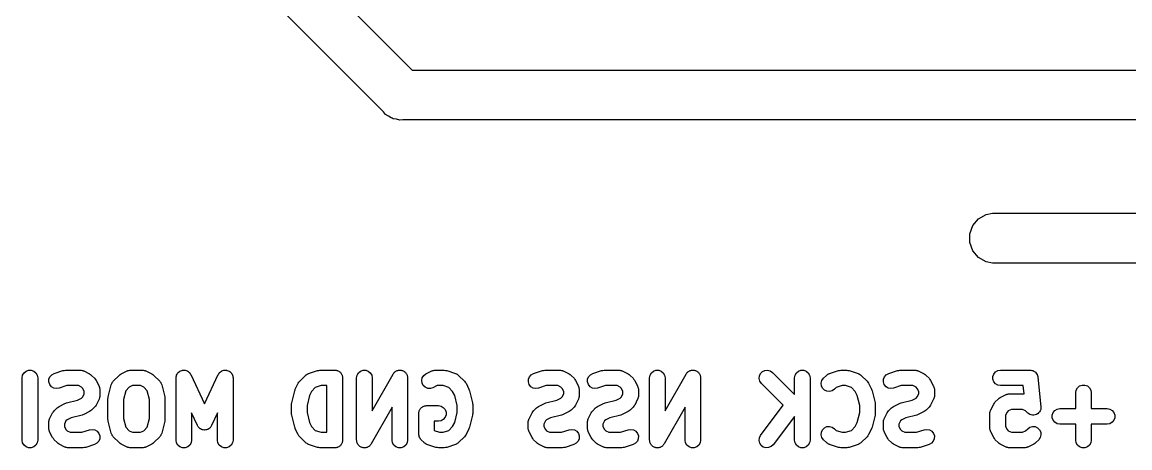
# Model space of a CAD drawing. Extents: x 112 to 225, y -124 to -58.
# Drawn here: x 134.46 to 152.29, y -123.77 to -116.92 of the extents above; entities that cross this region are included whole.
import ezdxf

# ---------------------------------------------------------------- set-up
doc = ezdxf.new("R2010")
doc.units = 0
doc.header["$MEASUREMENT"] = 0
doc.layers.add('BLACK', color=7, linetype='CONTINUOUS')

msp = doc.modelspace()

# ---------------------------------------------------------------- linework, layer by layer
at = {"layer": 'BLACK', "linetype": 'CONTINUOUS'}
for p, q in [((137.306, -114.26), (140.74, -117.694)), ((140.279, -118.365), (136.636, -114.721)), ((140.74, -117.694), (162.918, -117.694)), ((140.313, -118.405), (140.279, -118.365)), ((140.359, -118.432), (140.313, -118.405)), ((140.402, -118.462), (140.359, -118.432)), ((140.42, -118.467), (140.402, -118.462)), ((140.435, -118.476), (140.42, -118.467)), ((140.487, -118.485), (140.435, -118.476)), ((140.539, -118.499), (140.487, -118.485)), ((140.591, -118.494), (140.539, -118.499)), ((163.067, -118.494), (140.591, -118.494)), ((149.762, -120.193), (149.853, -120.085)), ((149.853, -120.085), (149.975, -120.014)), ((149.975, -120.014), (150.079, -119.996)), ((150.079, -119.996), (163.156, -119.996)), ((149.714, -120.325), (149.762, -120.193)), ((149.714, -120.467), (149.714, -120.325)), ((149.762, -120.599), (149.714, -120.467)), ((149.853, -120.707), (149.762, -120.599)), ((149.975, -120.778), (149.853, -120.707)), ((150.079, -120.796), (149.975, -120.778)), ((163.305, -120.796), (150.079, -120.796)), ((134.464, -122.642), (134.472, -122.6)), ((134.472, -122.6), (134.494, -122.562)), ((134.494, -122.562), (134.527, -122.534)), ((134.527, -122.534), (134.568, -122.519)), ((134.568, -122.519), (134.611, -122.519)), ((134.611, -122.519), (134.652, -122.534)), ((134.652, -122.534), (134.685, -122.562)), ((134.685, -122.562), (134.707, -122.6)), ((134.707, -122.6), (134.714, -122.642)), ((134.895, -122.665), (134.911, -122.625)), ((134.911, -122.625), (134.94, -122.592)), ((134.94, -122.592), (134.978, -122.571)), ((134.978, -122.571), (135.121, -122.524)), ((135.121, -122.524), (135.141, -122.521)), ((135.141, -122.521), (135.161, -122.517)), ((135.161, -122.517), (135.399, -122.517)), ((135.399, -122.517), (135.406, -122.519)), ((135.406, -122.519), (135.413, -122.518)), ((135.413, -122.518), (135.427, -122.522)), ((135.427, -122.522), (135.442, -122.525)), ((135.442, -122.525), (135.448, -122.529)), ((135.448, -122.529), (135.455, -122.531)), ((135.455, -122.531), (135.55, -122.578)), ((135.55, -122.578), (135.566, -122.59)), ((135.566, -122.59), (135.582, -122.602)), ((135.582, -122.602), (135.63, -122.649)), ((135.93, -122.697), (136.025, -122.602)), ((136.025, -122.602), (136.041, -122.59)), ((136.041, -122.59), (136.057, -122.578)), ((136.057, -122.578), (136.152, -122.531)), ((136.152, -122.531), (136.159, -122.529)), ((136.159, -122.529), (136.166, -122.525)), ((136.166, -122.525), (136.18, -122.522)), ((136.18, -122.522), (136.194, -122.518)), ((136.194, -122.518), (136.201, -122.519)), ((136.201, -122.519), (136.208, -122.517)), ((136.208, -122.517), (136.399, -122.517)), ((136.399, -122.517), (136.406, -122.519)), ((136.406, -122.519), (136.413, -122.518)), ((136.413, -122.518), (136.427, -122.522)), ((136.427, -122.522), (136.442, -122.525)), ((136.442, -122.525), (136.448, -122.529)), ((136.448, -122.529), (136.455, -122.531)), ((136.455, -122.531), (136.55, -122.578)), ((136.55, -122.578), (136.566, -122.59)), ((136.566, -122.59), (136.582, -122.602)), ((136.582, -122.602), (136.678, -122.697)), ((136.943, -122.626), (136.945, -122.61)), ((136.945, -122.61), (136.947, -122.605)), ((136.947, -122.605), (136.948, -122.6)), ((136.948, -122.6), (136.956, -122.585)), ((136.956, -122.585), (136.963, -122.571)), ((136.963, -122.571), (136.967, -122.567)), ((136.967, -122.567), (136.97, -122.562)), ((136.97, -122.562), (136.982, -122.552)), ((136.982, -122.552), (136.994, -122.54)), ((136.994, -122.54), (136.999, -122.538)), ((136.999, -122.538), (137.003, -122.534)), ((137.003, -122.534), (137.018, -122.529)), ((137.018, -122.529), (137.033, -122.522)), ((137.033, -122.522), (137.039, -122.521)), ((137.039, -122.521), (137.044, -122.519)), ((137.044, -122.519), (137.06, -122.519)), ((137.06, -122.519), (137.076, -122.518)), ((137.076, -122.518), (137.082, -122.519)), ((137.082, -122.519), (137.087, -122.519)), ((137.087, -122.519), (137.103, -122.525)), ((137.103, -122.525), (137.118, -122.529)), ((137.118, -122.529), (137.123, -122.532)), ((137.123, -122.532), (137.128, -122.534)), ((137.128, -122.534), (137.141, -122.545)), ((137.141, -122.545), (137.154, -122.554)), ((137.154, -122.554), (137.157, -122.558)), ((137.157, -122.558), (137.161, -122.562)), ((137.161, -122.562), (137.169, -122.576)), ((137.169, -122.576), (137.179, -122.59)), ((137.179, -122.59), (137.399, -123.061)), ((137.399, -123.061), (137.619, -122.59)), ((137.619, -122.59), (137.628, -122.576)), ((137.628, -122.576), (137.636, -122.562)), ((137.636, -122.562), (137.641, -122.558)), ((137.641, -122.558), (137.644, -122.554)), ((137.644, -122.554), (137.657, -122.545)), ((137.657, -122.545), (137.67, -122.534)), ((137.67, -122.534), (137.675, -122.532)), ((137.675, -122.532), (137.679, -122.529)), ((137.679, -122.529), (137.695, -122.525)), ((137.695, -122.525), (137.71, -122.519)), ((137.71, -122.519), (137.716, -122.519)), ((137.716, -122.519), (137.721, -122.518)), ((137.721, -122.518), (137.738, -122.519)), ((137.738, -122.519), (137.754, -122.519)), ((137.754, -122.519), (137.759, -122.521)), ((137.759, -122.521), (137.765, -122.522)), ((137.765, -122.522), (137.779, -122.529)), ((137.779, -122.529), (137.795, -122.534)), ((137.795, -122.534), (137.799, -122.538)), ((137.799, -122.538), (137.804, -122.54)), ((137.804, -122.54), (137.815, -122.552)), ((137.815, -122.552), (137.828, -122.562)), ((137.828, -122.562), (137.831, -122.567)), ((137.831, -122.567), (137.835, -122.571)), ((137.835, -122.571), (137.841, -122.585)), ((137.841, -122.585), (137.85, -122.6)), ((137.85, -122.6), (137.851, -122.605)), ((137.851, -122.605), (137.853, -122.61)), ((137.853, -122.61), (137.854, -122.626)), ((138.93, -122.697), (139.025, -122.602)), ((139.025, -122.602), (139.031, -122.597)), ((139.031, -122.597), (139.035, -122.592)), ((139.035, -122.592), (139.048, -122.585)), ((139.048, -122.585), (139.06, -122.577)), ((139.06, -122.577), (139.067, -122.575)), ((139.067, -122.575), (139.074, -122.571)), ((139.074, -122.571), (139.216, -122.524)), ((139.216, -122.524), (139.236, -122.521)), ((139.236, -122.521), (139.256, -122.517)), ((139.256, -122.517), (139.494, -122.517)), ((139.494, -122.517), (139.505, -122.519)), ((139.505, -122.519), (139.516, -122.519)), ((139.516, -122.519), (139.526, -122.523)), ((139.526, -122.523), (139.537, -122.525)), ((139.537, -122.525), (139.546, -122.53)), ((139.546, -122.53), (139.557, -122.534)), ((139.557, -122.534), (139.565, -122.541)), ((139.565, -122.541), (139.574, -122.547)), ((139.574, -122.547), (139.581, -122.555)), ((139.581, -122.555), (139.59, -122.562)), ((139.59, -122.562), (139.595, -122.572)), ((139.595, -122.572), (139.602, -122.58)), ((139.602, -122.58), (139.606, -122.59)), ((139.606, -122.59), (139.612, -122.6)), ((139.612, -122.6), (139.613, -122.61)), ((139.613, -122.61), (139.617, -122.621)), ((139.617, -122.621), (139.617, -122.632)), ((139.845, -122.642), (139.853, -122.6)), ((139.853, -122.6), (139.875, -122.562)), ((139.875, -122.562), (139.908, -122.534)), ((139.908, -122.534), (139.949, -122.519)), ((139.949, -122.519), (139.992, -122.519)), ((139.992, -122.519), (140.033, -122.534)), ((140.033, -122.534), (140.066, -122.562)), ((140.066, -122.562), (140.088, -122.6)), ((140.088, -122.6), (140.095, -122.642)), ((140.095, -123.172), (140.433, -122.58)), ((140.433, -122.58), (140.44, -122.572)), ((140.44, -122.572), (140.446, -122.562)), ((140.446, -122.562), (140.454, -122.555)), ((140.454, -122.555), (140.461, -122.547)), ((140.461, -122.547), (140.471, -122.541)), ((140.471, -122.541), (140.479, -122.534)), ((140.479, -122.534), (140.489, -122.53)), ((140.489, -122.53), (140.498, -122.525)), ((140.498, -122.525), (140.509, -122.523)), ((140.509, -122.523), (140.52, -122.519)), ((140.52, -122.519), (140.531, -122.519)), ((140.531, -122.519), (140.541, -122.517)), ((140.541, -122.517), (140.552, -122.519)), ((140.552, -122.519), (140.563, -122.519)), ((140.563, -122.519), (140.573, -122.523)), ((140.573, -122.523), (140.584, -122.525)), ((140.584, -122.525), (140.594, -122.53)), ((140.594, -122.53), (140.604, -122.534)), ((140.604, -122.534), (140.612, -122.541)), ((140.612, -122.541), (140.622, -122.546)), ((140.622, -122.546), (140.629, -122.555)), ((140.629, -122.555), (140.637, -122.562)), ((140.637, -122.562), (140.643, -122.571)), ((140.643, -122.571), (140.65, -122.579)), ((140.65, -122.579), (140.654, -122.59)), ((140.654, -122.59), (140.659, -122.6)), ((140.659, -122.6), (140.661, -122.61)), ((140.661, -122.61), (140.665, -122.62)), ((140.665, -122.62), (140.665, -122.631)), ((140.903, -122.64), (140.927, -122.604)), ((140.927, -122.604), (140.962, -122.578)), ((140.962, -122.578), (141.057, -122.531)), ((141.057, -122.531), (141.064, -122.529)), ((141.064, -122.529), (141.07, -122.525)), ((141.07, -122.525), (141.085, -122.522)), ((141.085, -122.522), (141.099, -122.518)), ((141.099, -122.518), (141.106, -122.519)), ((141.106, -122.519), (141.113, -122.517)), ((141.113, -122.517), (141.256, -122.517)), ((141.256, -122.517), (141.276, -122.521)), ((141.276, -122.521), (141.296, -122.524)), ((141.296, -122.524), (141.438, -122.571)), ((141.438, -122.571), (141.445, -122.575)), ((141.445, -122.575), (141.452, -122.577)), ((141.452, -122.577), (141.464, -122.585)), ((141.464, -122.585), (141.477, -122.592)), ((141.477, -122.592), (141.481, -122.597)), ((141.481, -122.597), (141.487, -122.602)), ((141.487, -122.602), (141.582, -122.697)), ((142.61, -122.665), (142.626, -122.625)), ((142.626, -122.625), (142.654, -122.592)), ((142.654, -122.592), (142.693, -122.571)), ((142.693, -122.571), (142.836, -122.524)), ((142.836, -122.524), (142.855, -122.521)), ((142.855, -122.521), (142.875, -122.517)), ((142.875, -122.517), (143.113, -122.517)), ((143.113, -122.517), (143.12, -122.519)), ((143.12, -122.519), (143.127, -122.518)), ((143.127, -122.518), (143.141, -122.522)), ((143.141, -122.522), (143.156, -122.525)), ((143.156, -122.525), (143.162, -122.529)), ((143.162, -122.529), (143.169, -122.531)), ((143.169, -122.531), (143.264, -122.578)), ((143.264, -122.578), (143.28, -122.59)), ((143.28, -122.59), (143.297, -122.602)), ((143.297, -122.602), (143.344, -122.649)), ((143.562, -122.665), (143.578, -122.625)), ((143.578, -122.625), (143.607, -122.592)), ((143.607, -122.592), (143.645, -122.571)), ((143.645, -122.571), (143.788, -122.524)), ((143.788, -122.524), (143.808, -122.521)), ((143.808, -122.521), (143.827, -122.517)), ((143.827, -122.517), (144.066, -122.517)), ((144.066, -122.517), (144.073, -122.519)), ((144.073, -122.519), (144.08, -122.518)), ((144.08, -122.518), (144.094, -122.522)), ((144.094, -122.522), (144.108, -122.525)), ((144.108, -122.525), (144.115, -122.529)), ((144.115, -122.529), (144.121, -122.531)), ((144.121, -122.531), (144.217, -122.578)), ((144.217, -122.578), (144.233, -122.59)), ((144.233, -122.59), (144.249, -122.602)), ((144.249, -122.602), (144.297, -122.649)), ((144.56, -122.642), (144.567, -122.6)), ((144.567, -122.6), (144.589, -122.562)), ((144.589, -122.562), (144.622, -122.534)), ((144.622, -122.534), (144.663, -122.519)), ((144.663, -122.519), (144.706, -122.519)), ((144.706, -122.519), (144.747, -122.534)), ((144.747, -122.534), (144.78, -122.562)), ((144.78, -122.562), (144.802, -122.6)), ((144.802, -122.6), (144.81, -122.642)), ((144.81, -123.172), (145.147, -122.58)), ((145.147, -122.58), (145.155, -122.572)), ((145.155, -122.572), (145.16, -122.562)), ((145.16, -122.562), (145.168, -122.555)), ((145.168, -122.555), (145.175, -122.547)), ((145.175, -122.547), (145.185, -122.541)), ((145.185, -122.541), (145.194, -122.534)), ((145.194, -122.534), (145.204, -122.53)), ((145.204, -122.53), (145.213, -122.525)), ((145.213, -122.525), (145.224, -122.523)), ((145.224, -122.523), (145.234, -122.519)), ((145.234, -122.519), (145.245, -122.519)), ((145.245, -122.519), (145.255, -122.517)), ((145.255, -122.517), (145.266, -122.519)), ((145.266, -122.519), (145.278, -122.519)), ((145.278, -122.519), (145.288, -122.523)), ((145.288, -122.523), (145.298, -122.525)), ((145.298, -122.525), (145.308, -122.53)), ((145.308, -122.53), (145.319, -122.534)), ((145.319, -122.534), (145.327, -122.541)), ((145.327, -122.541), (145.336, -122.546)), ((145.336, -122.546), (145.343, -122.555)), ((145.343, -122.555), (145.352, -122.562)), ((145.352, -122.562), (145.357, -122.571)), ((145.357, -122.571), (145.364, -122.579)), ((145.364, -122.579), (145.368, -122.59)), ((145.368, -122.59), (145.373, -122.6)), ((145.373, -122.6), (145.375, -122.61)), ((145.375, -122.61), (145.379, -122.62)), ((145.379, -122.62), (145.379, -122.631)), ((146.322, -122.653), (146.326, -122.61)), ((146.326, -122.61), (146.344, -122.571)), ((146.344, -122.571), (146.375, -122.54)), ((146.375, -122.54), (146.414, -122.522)), ((146.414, -122.522), (146.457, -122.518)), ((146.457, -122.518), (146.499, -122.529)), ((146.499, -122.529), (146.535, -122.554)), ((146.535, -122.554), (146.893, -122.912)), ((146.893, -122.642), (146.9, -122.6)), ((146.9, -122.6), (146.922, -122.562)), ((146.922, -122.562), (146.955, -122.534)), ((146.955, -122.534), (146.996, -122.519)), ((146.996, -122.519), (147.04, -122.519)), ((147.04, -122.519), (147.08, -122.534)), ((147.08, -122.534), (147.114, -122.562)), ((147.114, -122.562), (147.135, -122.6)), ((147.135, -122.6), (147.143, -122.642)), ((147.358, -122.649), (147.406, -122.602)), ((147.406, -122.602), (147.412, -122.597)), ((147.412, -122.597), (147.416, -122.592)), ((147.416, -122.592), (147.429, -122.585)), ((147.429, -122.585), (147.441, -122.577)), ((147.441, -122.577), (147.448, -122.575)), ((147.448, -122.575), (147.455, -122.571)), ((147.455, -122.571), (147.597, -122.524)), ((147.597, -122.524), (147.617, -122.521)), ((147.617, -122.521), (147.637, -122.517)), ((147.637, -122.517), (147.732, -122.517)), ((147.732, -122.517), (147.752, -122.521)), ((147.752, -122.521), (147.772, -122.524)), ((147.772, -122.524), (147.915, -122.571)), ((147.915, -122.571), (147.921, -122.575)), ((147.921, -122.575), (147.928, -122.577)), ((147.928, -122.577), (147.94, -122.585)), ((147.94, -122.585), (147.953, -122.592)), ((147.953, -122.592), (147.958, -122.597)), ((147.958, -122.597), (147.963, -122.602)), ((147.963, -122.602), (148.059, -122.697)), ((148.324, -122.665), (148.34, -122.625)), ((148.34, -122.625), (148.369, -122.592)), ((148.369, -122.592), (148.407, -122.571)), ((148.407, -122.571), (148.55, -122.524)), ((148.55, -122.524), (148.57, -122.521)), ((148.57, -122.521), (148.589, -122.517)), ((148.589, -122.517), (148.827, -122.517)), ((148.827, -122.517), (148.835, -122.519)), ((148.835, -122.519), (148.842, -122.518)), ((148.842, -122.518), (148.856, -122.522)), ((148.856, -122.522), (148.87, -122.525)), ((148.87, -122.525), (148.876, -122.529)), ((148.876, -122.529), (148.883, -122.531)), ((148.883, -122.531), (148.979, -122.578)), ((148.979, -122.578), (148.995, -122.59)), ((148.995, -122.59), (149.011, -122.602)), ((149.011, -122.602), (149.059, -122.649)), ((150.085, -122.621), (150.1, -122.58)), ((150.085, -122.664), (150.085, -122.621)), ((150.1, -122.58), (150.128, -122.547)), ((150.128, -122.547), (150.166, -122.525)), ((150.166, -122.525), (150.208, -122.517)), ((150.208, -122.517), (150.685, -122.517)), ((150.685, -122.517), (150.689, -122.518)), ((150.689, -122.518), (150.694, -122.518)), ((150.694, -122.518), (150.71, -122.522)), ((150.71, -122.522), (150.727, -122.525)), ((150.727, -122.525), (150.731, -122.527)), ((150.731, -122.527), (150.736, -122.528)), ((150.736, -122.528), (150.75, -122.538)), ((150.75, -122.538), (150.765, -122.547)), ((150.765, -122.547), (150.768, -122.55)), ((150.768, -122.55), (150.772, -122.553)), ((150.772, -122.553), (150.782, -122.567)), ((150.782, -122.567), (150.793, -122.58)), ((150.793, -122.58), (150.794, -122.584)), ((150.794, -122.584), (150.797, -122.588)), ((150.797, -122.588), (150.802, -122.605)), ((150.802, -122.605), (150.808, -122.621)), ((150.808, -122.621), (150.808, -122.625)), ((150.808, -122.625), (150.809, -122.63)), ((134.464, -123.642), (134.464, -122.642)), ((134.714, -122.642), (134.714, -123.642)), ((134.894, -122.708), (134.895, -122.665)), ((134.908, -122.75), (134.894, -122.708)), ((134.935, -122.784), (134.908, -122.75)), ((134.972, -122.806), (134.935, -122.784)), ((135.181, -122.767), (135.057, -122.809)), ((135.369, -122.767), (135.181, -122.767)), ((135.42, -122.793), (135.369, -122.767)), ((135.439, -122.812), (135.42, -122.793)), ((135.63, -122.649), (135.642, -122.666)), ((135.642, -122.666), (135.654, -122.682)), ((135.654, -122.682), (135.701, -122.777)), ((135.701, -122.777), (135.703, -122.784)), ((135.703, -122.784), (135.707, -122.79)), ((135.707, -122.79), (135.709, -122.805)), ((135.849, -122.945), (135.897, -122.755)), ((135.897, -122.755), (135.902, -122.744)), ((135.902, -122.744), (135.905, -122.732)), ((135.905, -122.732), (135.91, -122.724)), ((135.91, -122.724), (135.914, -122.715)), ((135.914, -122.715), (135.923, -122.707)), ((135.923, -122.707), (135.93, -122.697)), ((136.187, -122.793), (136.131, -122.849)), ((136.238, -122.767), (136.187, -122.793)), ((136.369, -122.767), (136.238, -122.767)), ((136.42, -122.793), (136.369, -122.767)), ((136.476, -122.849), (136.42, -122.793)), ((136.678, -122.697), (136.685, -122.707)), ((136.685, -122.707), (136.693, -122.715)), ((136.693, -122.715), (136.697, -122.724)), ((136.697, -122.724), (136.703, -122.732)), ((136.703, -122.732), (136.706, -122.744)), ((136.706, -122.744), (136.711, -122.755)), ((136.711, -122.755), (136.758, -122.945)), ((136.941, -122.642), (136.943, -122.626)), ((136.941, -123.642), (136.941, -122.642)), ((137.854, -122.626), (137.857, -122.642)), ((137.857, -122.642), (137.857, -123.642)), ((138.858, -122.825), (138.906, -122.729)), ((138.906, -122.729), (138.918, -122.713)), ((138.918, -122.713), (138.93, -122.697)), ((139.181, -122.799), (139.121, -122.859)), ((139.276, -122.767), (139.181, -122.799)), ((139.369, -122.767), (139.276, -122.767)), ((139.369, -123.517), (139.369, -122.767)), ((139.617, -122.632), (139.619, -122.642)), ((139.619, -122.642), (139.619, -123.642)), ((139.845, -123.642), (139.845, -122.642)), ((140.095, -122.642), (140.095, -123.172)), ((140.665, -122.631), (140.667, -122.642)), ((140.667, -122.642), (140.667, -123.642)), ((140.893, -122.683), (140.903, -122.64)), ((140.898, -122.726), (140.893, -122.683)), ((140.918, -122.764), (140.898, -122.726)), ((140.949, -122.794), (140.918, -122.764)), ((140.989, -122.812), (140.949, -122.794)), ((141.074, -122.802), (141.032, -122.814)), ((141.143, -122.767), (141.074, -122.802)), ((141.236, -122.767), (141.143, -122.767)), ((141.331, -122.799), (141.236, -122.767)), ((141.391, -122.859), (141.331, -122.799)), ((141.582, -122.697), (141.594, -122.713)), ((141.594, -122.713), (141.606, -122.729)), ((141.606, -122.729), (141.654, -122.825)), ((142.609, -122.708), (142.61, -122.665)), ((142.622, -122.75), (142.609, -122.708)), ((142.649, -122.784), (142.622, -122.75)), ((142.686, -122.806), (142.649, -122.784)), ((142.895, -122.767), (142.772, -122.809)), ((143.084, -122.767), (142.895, -122.767)), ((143.134, -122.793), (143.084, -122.767)), ((143.153, -122.812), (143.134, -122.793)), ((143.344, -122.649), (143.356, -122.666)), ((143.356, -122.666), (143.368, -122.682)), ((143.368, -122.682), (143.415, -122.777)), ((143.415, -122.777), (143.417, -122.784)), ((143.417, -122.784), (143.421, -122.79)), ((143.421, -122.79), (143.424, -122.805)), ((143.561, -122.708), (143.562, -122.665)), ((143.575, -122.75), (143.561, -122.708)), ((143.602, -122.784), (143.575, -122.75)), ((143.639, -122.806), (143.602, -122.784)), ((143.848, -122.767), (143.724, -122.809)), ((144.036, -122.767), (143.848, -122.767)), ((144.087, -122.793), (144.036, -122.767)), ((144.106, -122.812), (144.087, -122.793)), ((144.297, -122.649), (144.308, -122.666)), ((144.308, -122.666), (144.32, -122.682)), ((144.32, -122.682), (144.368, -122.777)), ((144.368, -122.777), (144.37, -122.784)), ((144.37, -122.784), (144.373, -122.79)), ((144.373, -122.79), (144.376, -122.805)), ((144.56, -123.642), (144.56, -122.642)), ((144.81, -122.642), (144.81, -123.172)), ((145.379, -122.631), (145.381, -122.642)), ((145.381, -122.642), (145.381, -123.642)), ((146.333, -122.695), (146.322, -122.653)), ((146.358, -122.731), (146.333, -122.695)), ((146.71, -123.083), (146.358, -122.731)), ((146.893, -122.912), (146.893, -122.642)), ((147.143, -122.642), (147.143, -123.642)), ((147.322, -122.727), (147.333, -122.685)), ((147.326, -122.77), (147.322, -122.727)), ((147.344, -122.809), (147.326, -122.77)), ((147.333, -122.685), (147.358, -122.649)), ((147.562, -122.799), (147.535, -122.826)), ((147.657, -122.767), (147.562, -122.799)), ((147.712, -122.767), (147.657, -122.767)), ((147.808, -122.799), (147.712, -122.767)), ((147.868, -122.859), (147.808, -122.799)), ((148.059, -122.697), (148.07, -122.713)), ((148.07, -122.713), (148.082, -122.729)), ((148.082, -122.729), (148.13, -122.825)), ((148.323, -122.708), (148.324, -122.665)), ((148.337, -122.75), (148.323, -122.708)), ((148.364, -122.784), (148.337, -122.75)), ((148.401, -122.806), (148.364, -122.784)), ((148.61, -122.767), (148.486, -122.809)), ((148.798, -122.767), (148.61, -122.767)), ((148.849, -122.793), (148.798, -122.767)), ((148.868, -122.812), (148.849, -122.793)), ((149.059, -122.649), (149.07, -122.666)), ((149.07, -122.666), (149.082, -122.682)), ((149.082, -122.682), (149.13, -122.777)), ((149.13, -122.777), (149.132, -122.784)), ((149.132, -122.784), (149.135, -122.79)), ((149.135, -122.79), (149.138, -122.805)), ((150.1, -122.705), (150.085, -122.664)), ((150.128, -122.738), (150.1, -122.705)), ((150.166, -122.76), (150.128, -122.738)), ((150.208, -122.767), (150.166, -122.76)), ((150.571, -122.767), (150.208, -122.767)), ((150.585, -122.898), (150.571, -122.767)), ((150.809, -122.63), (150.857, -123.106)), ((151.424, -122.838), (151.446, -122.8)), ((151.446, -122.8), (151.479, -122.772)), ((151.479, -122.772), (151.52, -122.757)), ((151.52, -122.757), (151.563, -122.757)), ((151.563, -122.757), (151.604, -122.772)), ((151.604, -122.772), (151.637, -122.8)), ((151.637, -122.8), (151.659, -122.838)), ((135.014, -122.815), (134.972, -122.806)), ((135.057, -122.809), (135.014, -122.815)), ((135.355, -123.001), (135.42, -122.968)), ((135.42, -122.968), (135.439, -122.949)), ((135.464, -122.862), (135.439, -122.812)), ((135.439, -122.949), (135.464, -122.899)), ((135.464, -122.899), (135.464, -122.862)), ((135.703, -122.977), (135.701, -122.984)), ((135.707, -122.971), (135.703, -122.977)), ((135.709, -122.956), (135.707, -122.971)), ((135.709, -122.805), (135.714, -122.819)), ((135.714, -122.942), (135.709, -122.956)), ((135.714, -122.819), (135.713, -122.826)), ((135.713, -122.826), (135.714, -122.833)), ((135.714, -122.928), (135.713, -122.935)), ((135.713, -122.935), (135.714, -122.942)), ((135.714, -122.833), (135.714, -122.928)), ((135.845, -122.976), (135.848, -122.961)), ((135.845, -123.309), (135.845, -122.976)), ((135.848, -122.961), (135.849, -122.945)), ((136.131, -122.849), (136.095, -122.991)), ((136.512, -122.991), (136.476, -122.849)), ((136.758, -122.945), (136.759, -122.961)), ((136.759, -122.961), (136.762, -122.976)), ((136.762, -122.976), (136.762, -123.309)), ((138.801, -123.041), (138.849, -122.85)), ((138.849, -122.85), (138.855, -122.838)), ((138.855, -122.838), (138.858, -122.825)), ((139.088, -122.924), (139.048, -123.086)), ((139.121, -122.859), (139.088, -122.924)), ((141.032, -122.814), (140.989, -122.812)), ((141.424, -122.924), (141.391, -122.859)), ((141.464, -123.086), (141.424, -122.924)), ((141.654, -122.825), (141.657, -122.838)), ((141.657, -122.838), (141.663, -122.85)), ((141.663, -122.85), (141.711, -123.041)), ((142.729, -122.815), (142.686, -122.806)), ((142.772, -122.809), (142.729, -122.815)), ((143.07, -123.001), (143.134, -122.968)), ((143.134, -122.968), (143.153, -122.949)), ((143.179, -122.862), (143.153, -122.812)), ((143.153, -122.949), (143.179, -122.899)), ((143.179, -122.899), (143.179, -122.862)), ((143.417, -122.977), (143.415, -122.984)), ((143.421, -122.971), (143.417, -122.977)), ((143.424, -122.956), (143.421, -122.971)), ((143.424, -122.805), (143.428, -122.819)), ((143.428, -122.942), (143.424, -122.956)), ((143.428, -122.819), (143.427, -122.826)), ((143.427, -122.826), (143.429, -122.833)), ((143.429, -122.928), (143.427, -122.935)), ((143.427, -122.935), (143.428, -122.942)), ((143.429, -122.833), (143.429, -122.928)), ((143.681, -122.815), (143.639, -122.806)), ((143.724, -122.809), (143.681, -122.815)), ((144.022, -123.001), (144.087, -122.968)), ((144.087, -122.968), (144.106, -122.949)), ((144.131, -122.862), (144.106, -122.812)), ((144.106, -122.949), (144.131, -122.899)), ((144.131, -122.899), (144.131, -122.862)), ((144.37, -122.977), (144.368, -122.984)), ((144.373, -122.971), (144.37, -122.977)), ((144.376, -122.956), (144.373, -122.971)), ((144.376, -122.805), (144.38, -122.819)), ((144.38, -122.942), (144.376, -122.956)), ((144.38, -122.819), (144.38, -122.826)), ((144.38, -122.826), (144.381, -122.833)), ((144.381, -122.928), (144.38, -122.935)), ((144.38, -122.935), (144.38, -122.942)), ((144.381, -122.833), (144.381, -122.928)), ((147.375, -122.84), (147.344, -122.809)), ((147.414, -122.858), (147.375, -122.84)), ((147.457, -122.862), (147.414, -122.858)), ((147.499, -122.851), (147.457, -122.862)), ((147.535, -122.826), (147.499, -122.851)), ((147.9, -122.924), (147.868, -122.859)), ((147.941, -123.086), (147.9, -122.924)), ((148.13, -122.825), (148.134, -122.838)), ((148.134, -122.838), (148.139, -122.85)), ((148.139, -122.85), (148.187, -123.041)), ((148.443, -122.815), (148.401, -122.806)), ((148.486, -122.809), (148.443, -122.815)), ((148.784, -123.001), (148.849, -122.968)), ((148.849, -122.968), (148.868, -122.949)), ((148.893, -122.862), (148.868, -122.812)), ((148.868, -122.949), (148.893, -122.899)), ((148.893, -122.899), (148.893, -122.862)), ((149.132, -122.977), (149.13, -122.984)), ((149.135, -122.971), (149.132, -122.977)), ((149.138, -122.956), (149.135, -122.971)), ((149.138, -122.805), (149.142, -122.819)), ((149.142, -122.942), (149.138, -122.956)), ((149.142, -122.819), (149.142, -122.826)), ((149.142, -122.826), (149.143, -122.833)), ((149.143, -122.928), (149.142, -122.935)), ((149.142, -122.935), (149.142, -122.942)), ((149.143, -122.833), (149.143, -122.928)), ((150.168, -122.983), (150.184, -122.971)), ((150.184, -122.971), (150.2, -122.959)), ((150.2, -122.959), (150.295, -122.912)), ((150.295, -122.912), (150.302, -122.909)), ((150.302, -122.909), (150.308, -122.906)), ((150.308, -122.906), (150.323, -122.903)), ((150.323, -122.903), (150.337, -122.899)), ((150.337, -122.899), (150.344, -122.9)), ((150.344, -122.9), (150.351, -122.898)), ((150.351, -122.898), (150.585, -122.898)), ((151.417, -122.88), (151.424, -122.838)), ((151.417, -123.136), (151.417, -122.88)), ((151.659, -122.838), (151.667, -122.88)), ((151.667, -122.88), (151.667, -123.136)), ((134.977, -123.173), (135.025, -123.125)), ((135.025, -123.125), (135.041, -123.114)), ((135.041, -123.114), (135.057, -123.102)), ((135.057, -123.102), (135.152, -123.054)), ((135.152, -123.054), (135.166, -123.05)), ((135.166, -123.05), (135.178, -123.045)), ((135.178, -123.045), (135.355, -123.001)), ((135.582, -123.159), (135.566, -123.171)), ((135.63, -123.112), (135.582, -123.159)), ((135.642, -123.095), (135.63, -123.112)), ((135.654, -123.079), (135.642, -123.095)), ((135.701, -122.984), (135.654, -123.079)), ((136.095, -122.991), (136.095, -123.294)), ((136.512, -123.294), (136.512, -122.991)), ((138.798, -123.071), (138.8, -123.056)), ((138.798, -123.214), (138.798, -123.071)), ((138.8, -123.056), (138.801, -123.041)), ((139.048, -123.086), (139.048, -123.198)), ((140.417, -123.113), (140.079, -123.704)), ((140.417, -123.642), (140.417, -123.113)), ((140.858, -123.162), (140.862, -123.151)), ((140.862, -123.151), (140.869, -123.143)), ((140.869, -123.143), (140.875, -123.133)), ((140.875, -123.133), (140.883, -123.126)), ((140.883, -123.126), (140.89, -123.118)), ((140.89, -123.118), (140.899, -123.113)), ((140.899, -123.113), (140.908, -123.106)), ((140.908, -123.106), (140.918, -123.102)), ((140.918, -123.102), (140.928, -123.096)), ((140.928, -123.096), (140.938, -123.094)), ((140.938, -123.094), (140.949, -123.091)), ((140.949, -123.091), (140.96, -123.091)), ((140.96, -123.091), (140.97, -123.089)), ((140.97, -123.089), (141.161, -123.089)), ((141.161, -123.089), (141.204, -123.096)), ((141.204, -123.096), (141.241, -123.118)), ((141.241, -123.118), (141.269, -123.151)), ((141.269, -123.151), (141.284, -123.192)), ((141.464, -123.198), (141.464, -123.086)), ((141.711, -123.041), (141.712, -123.056)), ((141.712, -123.056), (141.714, -123.071)), ((141.714, -123.071), (141.714, -123.214)), ((142.691, -123.173), (142.739, -123.125)), ((142.739, -123.125), (142.755, -123.114)), ((142.755, -123.114), (142.772, -123.102)), ((142.772, -123.102), (142.867, -123.054)), ((142.867, -123.054), (142.88, -123.05)), ((142.88, -123.05), (142.892, -123.045)), ((142.892, -123.045), (143.07, -123.001)), ((143.297, -123.159), (143.28, -123.171)), ((143.344, -123.112), (143.297, -123.159)), ((143.356, -123.095), (143.344, -123.112)), ((143.368, -123.079), (143.356, -123.095)), ((143.415, -122.984), (143.368, -123.079)), ((143.644, -123.173), (143.691, -123.125)), ((143.691, -123.125), (143.708, -123.114)), ((143.708, -123.114), (143.724, -123.102)), ((143.724, -123.102), (143.819, -123.054)), ((143.819, -123.054), (143.832, -123.05)), ((143.832, -123.05), (143.845, -123.045)), ((143.845, -123.045), (144.022, -123.001)), ((144.249, -123.159), (144.233, -123.171)), ((144.297, -123.112), (144.249, -123.159)), ((144.308, -123.095), (144.297, -123.112)), ((144.32, -123.079), (144.308, -123.095)), ((144.368, -122.984), (144.32, -123.079)), ((145.131, -123.113), (144.793, -123.704)), ((145.131, -123.642), (145.131, -123.113)), ((146.346, -123.567), (146.71, -123.083)), ((147.941, -123.198), (147.941, -123.086)), ((148.187, -123.041), (148.188, -123.056)), ((148.188, -123.056), (148.191, -123.071)), ((148.191, -123.071), (148.191, -123.214)), ((148.406, -123.173), (148.453, -123.125)), ((148.453, -123.125), (148.47, -123.114)), ((148.47, -123.114), (148.486, -123.102)), ((148.486, -123.102), (148.581, -123.054)), ((148.581, -123.054), (148.594, -123.05)), ((148.594, -123.05), (148.607, -123.045)), ((148.607, -123.045), (148.784, -123.001)), ((149.011, -123.159), (148.995, -123.171)), ((149.059, -123.112), (149.011, -123.159)), ((149.07, -123.095), (149.059, -123.112)), ((149.082, -123.079), (149.07, -123.095)), ((149.13, -122.984), (149.082, -123.079)), ((150.047, -123.165), (150.049, -123.158)), ((150.049, -123.158), (150.097, -123.063)), ((150.097, -123.063), (150.109, -123.047)), ((150.109, -123.047), (150.12, -123.03)), ((150.12, -123.03), (150.168, -122.983)), ((150.381, -123.148), (150.33, -123.174)), ((150.56, -123.148), (150.381, -123.148)), ((150.611, -123.174), (150.56, -123.148)), ((150.853, -123.151), (150.844, -123.17)), ((150.855, -123.128), (150.853, -123.149)), ((150.853, -123.149), (150.853, -123.15)), ((150.853, -123.15), (150.853, -123.151)), ((150.857, -123.108), (150.855, -123.128)), ((150.857, -123.106), (150.857, -123.107)), ((150.857, -123.107), (150.857, -123.108)), ((151.08, -123.166), (151.118, -123.144)), ((151.118, -123.144), (151.161, -123.136)), ((151.161, -123.136), (151.417, -123.136)), ((151.667, -123.136), (151.923, -123.136)), ((151.923, -123.136), (151.965, -123.144)), ((151.965, -123.144), (152.003, -123.166)), ((134.894, -123.342), (134.898, -123.328)), ((134.898, -123.328), (134.9, -123.314)), ((134.9, -123.314), (134.904, -123.308)), ((134.904, -123.308), (134.906, -123.301)), ((134.906, -123.301), (134.954, -123.206)), ((134.954, -123.206), (134.966, -123.189)), ((134.966, -123.189), (134.977, -123.173)), ((135.168, -123.335), (135.143, -123.386)), ((135.187, -123.317), (135.168, -123.335)), ((135.252, -123.284), (135.187, -123.317)), ((135.429, -123.24), (135.252, -123.284)), ((135.442, -123.234), (135.429, -123.24)), ((135.455, -123.23), (135.442, -123.234)), ((135.55, -123.183), (135.455, -123.23)), ((135.566, -123.171), (135.55, -123.183)), ((135.848, -123.324), (135.845, -123.309)), ((135.849, -123.339), (135.848, -123.324)), ((136.095, -123.294), (136.131, -123.436)), ((136.476, -123.436), (136.512, -123.294)), ((136.759, -123.324), (136.758, -123.339)), ((136.762, -123.309), (136.759, -123.324)), ((137.286, -123.41), (137.191, -123.206)), ((137.191, -123.206), (137.191, -123.642)), ((137.607, -123.206), (137.512, -123.41)), ((137.607, -123.642), (137.607, -123.206)), ((138.8, -123.229), (138.798, -123.214)), ((138.801, -123.244), (138.8, -123.229)), ((138.849, -123.435), (138.801, -123.244)), ((139.048, -123.198), (139.088, -123.361)), ((140.845, -123.214), (140.847, -123.203)), ((140.845, -123.547), (140.845, -123.214)), ((140.847, -123.192), (140.851, -123.182)), ((140.847, -123.203), (140.847, -123.192)), ((140.851, -123.182), (140.853, -123.171)), ((140.853, -123.171), (140.858, -123.162)), ((141.204, -123.331), (141.161, -123.339)), ((141.241, -123.31), (141.204, -123.331)), ((141.269, -123.276), (141.241, -123.31)), ((141.284, -123.236), (141.269, -123.276)), ((141.284, -123.192), (141.284, -123.236)), ((141.424, -123.361), (141.464, -123.198)), ((141.711, -123.244), (141.663, -123.435)), ((141.712, -123.229), (141.711, -123.244)), ((141.714, -123.214), (141.712, -123.229)), ((142.608, -123.342), (142.612, -123.328)), ((142.612, -123.328), (142.615, -123.314)), ((142.615, -123.314), (142.618, -123.308)), ((142.618, -123.308), (142.62, -123.301)), ((142.62, -123.301), (142.668, -123.206)), ((142.668, -123.206), (142.68, -123.189)), ((142.68, -123.189), (142.691, -123.173)), ((142.883, -123.335), (142.857, -123.386)), ((142.901, -123.317), (142.883, -123.335)), ((142.966, -123.284), (142.901, -123.317)), ((143.143, -123.24), (142.966, -123.284)), ((143.156, -123.234), (143.143, -123.24)), ((143.169, -123.23), (143.156, -123.234)), ((143.264, -123.183), (143.169, -123.23)), ((143.28, -123.171), (143.264, -123.183)), ((143.56, -123.342), (143.565, -123.328)), ((143.565, -123.328), (143.567, -123.314)), ((143.567, -123.314), (143.571, -123.308)), ((143.571, -123.308), (143.573, -123.301)), ((143.573, -123.301), (143.62, -123.206)), ((143.62, -123.206), (143.632, -123.189)), ((143.632, -123.189), (143.644, -123.173)), ((143.835, -123.335), (143.81, -123.386)), ((143.854, -123.317), (143.835, -123.335)), ((143.919, -123.284), (143.854, -123.317)), ((144.096, -123.24), (143.919, -123.284)), ((144.108, -123.234), (144.096, -123.24)), ((144.121, -123.23), (144.108, -123.234)), ((144.217, -123.183), (144.121, -123.23)), ((144.233, -123.171), (144.217, -123.183)), ((146.889, -123.261), (146.546, -123.717)), ((146.893, -123.266), (146.889, -123.261)), ((146.893, -123.642), (146.893, -123.266)), ((147.9, -123.361), (147.941, -123.198)), ((148.187, -123.244), (148.139, -123.435)), ((148.188, -123.229), (148.187, -123.244)), ((148.191, -123.214), (148.188, -123.229)), ((148.322, -123.342), (148.326, -123.328)), ((148.326, -123.328), (148.329, -123.314)), ((148.329, -123.314), (148.333, -123.308)), ((148.333, -123.308), (148.335, -123.301)), ((148.335, -123.301), (148.382, -123.206)), ((148.382, -123.206), (148.394, -123.189)), ((148.394, -123.189), (148.406, -123.173)), ((148.597, -123.335), (148.571, -123.386)), ((148.616, -123.317), (148.597, -123.335)), ((148.681, -123.284), (148.616, -123.317)), ((148.858, -123.24), (148.681, -123.284)), ((148.87, -123.234), (148.858, -123.24)), ((148.883, -123.23), (148.87, -123.234)), ((148.979, -123.183), (148.883, -123.23)), ((148.995, -123.171), (148.979, -123.183)), ((150.036, -123.214), (150.037, -123.207)), ((150.036, -123.452), (150.036, -123.214)), ((150.037, -123.2), (150.041, -123.185)), ((150.037, -123.207), (150.037, -123.2)), ((150.041, -123.185), (150.043, -123.171)), ((150.043, -123.171), (150.047, -123.165)), ((150.311, -123.193), (150.286, -123.243)), ((150.286, -123.243), (150.286, -123.422)), ((150.33, -123.174), (150.311, -123.193)), ((150.644, -123.207), (150.611, -123.174)), ((150.645, -123.208), (150.644, -123.207)), ((150.644, -123.207), (150.644, -123.207)), ((150.662, -123.22), (150.645, -123.208)), ((150.679, -123.232), (150.662, -123.22)), ((150.68, -123.232), (150.679, -123.232)), ((150.681, -123.233), (150.68, -123.232)), ((150.701, -123.238), (150.681, -123.233)), ((150.721, -123.243), (150.701, -123.238)), ((150.722, -123.243), (150.721, -123.243)), ((150.723, -123.243), (150.722, -123.243)), ((150.744, -123.241), (150.723, -123.243)), ((150.765, -123.239), (150.744, -123.241)), ((150.766, -123.239), (150.765, -123.239)), ((150.765, -123.239), (150.765, -123.239)), ((150.785, -123.23), (150.766, -123.239)), ((150.804, -123.221), (150.785, -123.23)), ((150.805, -123.22), (150.804, -123.22)), ((150.804, -123.22), (150.804, -123.221)), ((150.82, -123.205), (150.805, -123.22)), ((150.835, -123.19), (150.82, -123.205)), ((150.844, -123.17), (150.835, -123.189)), ((150.835, -123.189), (150.835, -123.19)), ((150.835, -123.19), (150.835, -123.19)), ((151.038, -123.24), (151.053, -123.199)), ((151.038, -123.283), (151.038, -123.24)), ((151.053, -123.324), (151.038, -123.283)), ((151.053, -123.199), (151.08, -123.166)), ((151.08, -123.357), (151.053, -123.324)), ((152.003, -123.166), (152.031, -123.199)), ((152.031, -123.324), (152.003, -123.357)), ((152.031, -123.199), (152.046, -123.24)), ((152.046, -123.283), (152.031, -123.324)), ((152.046, -123.24), (152.046, -123.283)), ((134.893, -123.357), (134.894, -123.35)), ((134.893, -123.452), (134.893, -123.357)), ((134.894, -123.459), (134.893, -123.452)), ((134.894, -123.35), (134.894, -123.342)), ((134.894, -123.466), (134.894, -123.459)), ((134.898, -123.48), (134.894, -123.466)), ((134.9, -123.495), (134.898, -123.48)), ((134.904, -123.501), (134.9, -123.495)), ((134.906, -123.508), (134.904, -123.501)), ((134.954, -123.603), (134.906, -123.508)), ((135.143, -123.386), (135.143, -123.422)), ((135.143, -123.422), (135.168, -123.473)), ((135.168, -123.473), (135.187, -123.492)), ((135.187, -123.492), (135.238, -123.517)), ((135.426, -123.517), (135.55, -123.476)), ((135.55, -123.476), (135.593, -123.47)), ((135.593, -123.47), (135.635, -123.479)), ((135.635, -123.479), (135.672, -123.501)), ((135.672, -123.501), (135.699, -123.535)), ((135.897, -123.53), (135.849, -123.339)), ((136.131, -123.436), (136.187, -123.492)), ((136.187, -123.492), (136.238, -123.517)), ((136.369, -123.517), (136.42, -123.492)), ((136.42, -123.492), (136.476, -123.436)), ((136.758, -123.339), (136.711, -123.53)), ((137.292, -123.418), (137.286, -123.41)), ((137.296, -123.428), (137.292, -123.418)), ((137.304, -123.436), (137.296, -123.428)), ((137.31, -123.445), (137.304, -123.436)), ((137.319, -123.451), (137.31, -123.445)), ((137.327, -123.459), (137.319, -123.451)), ((137.337, -123.464), (137.327, -123.459)), ((137.346, -123.47), (137.337, -123.464)), ((137.357, -123.473), (137.346, -123.47)), ((137.366, -123.477), (137.357, -123.473)), ((137.377, -123.478), (137.366, -123.477)), ((137.388, -123.481), (137.377, -123.478)), ((137.399, -123.48), (137.388, -123.481)), ((137.41, -123.481), (137.399, -123.48)), ((137.42, -123.478), (137.41, -123.481)), ((137.431, -123.477), (137.42, -123.478)), ((137.441, -123.473), (137.431, -123.477)), ((137.452, -123.47), (137.441, -123.473)), ((137.461, -123.464), (137.452, -123.47)), ((137.471, -123.459), (137.461, -123.464)), ((137.478, -123.451), (137.471, -123.459)), ((137.487, -123.445), (137.478, -123.451)), ((137.494, -123.436), (137.487, -123.445)), ((137.501, -123.428), (137.494, -123.436)), ((137.506, -123.418), (137.501, -123.428)), ((137.512, -123.41), (137.506, -123.418)), ((138.855, -123.447), (138.849, -123.435)), ((138.858, -123.46), (138.855, -123.447)), ((138.906, -123.555), (138.858, -123.46)), ((139.088, -123.361), (139.121, -123.425)), ((139.121, -123.425), (139.181, -123.486)), ((139.181, -123.486), (139.276, -123.517)), ((141.161, -123.339), (141.095, -123.339)), ((141.095, -123.339), (141.095, -123.489)), ((141.095, -123.489), (141.181, -123.517)), ((141.236, -123.517), (141.331, -123.486)), ((141.331, -123.486), (141.391, -123.425)), ((141.391, -123.425), (141.424, -123.361)), ((141.654, -123.46), (141.606, -123.555)), ((141.657, -123.447), (141.654, -123.46)), ((141.663, -123.435), (141.657, -123.447)), ((142.607, -123.357), (142.608, -123.35)), ((142.607, -123.452), (142.607, -123.357)), ((142.608, -123.459), (142.607, -123.452)), ((142.608, -123.35), (142.608, -123.342)), ((142.608, -123.466), (142.608, -123.459)), ((142.612, -123.48), (142.608, -123.466)), ((142.615, -123.495), (142.612, -123.48)), ((142.618, -123.501), (142.615, -123.495)), ((142.62, -123.508), (142.618, -123.501)), ((142.668, -123.603), (142.62, -123.508)), ((142.857, -123.386), (142.857, -123.422)), ((142.857, -123.422), (142.883, -123.473)), ((142.883, -123.473), (142.901, -123.492)), ((142.901, -123.492), (142.952, -123.517)), ((143.14, -123.517), (143.264, -123.476)), ((143.264, -123.476), (143.307, -123.47)), ((143.307, -123.47), (143.35, -123.479)), ((143.35, -123.479), (143.387, -123.501)), ((143.387, -123.501), (143.414, -123.535)), ((143.561, -123.35), (143.56, -123.342)), ((143.56, -123.357), (143.561, -123.35)), ((143.56, -123.452), (143.56, -123.357)), ((143.561, -123.459), (143.56, -123.452)), ((143.56, -123.466), (143.561, -123.459)), ((143.565, -123.48), (143.56, -123.466)), ((143.567, -123.495), (143.565, -123.48)), ((143.571, -123.501), (143.567, -123.495)), ((143.573, -123.508), (143.571, -123.501)), ((143.62, -123.603), (143.573, -123.508)), ((143.81, -123.386), (143.81, -123.422)), ((143.81, -123.422), (143.835, -123.473)), ((143.835, -123.473), (143.854, -123.492)), ((143.854, -123.492), (143.905, -123.517)), ((144.093, -123.517), (144.216, -123.476)), ((144.216, -123.476), (144.259, -123.47)), ((144.259, -123.47), (144.302, -123.479)), ((144.302, -123.479), (144.339, -123.501)), ((144.339, -123.501), (144.366, -123.535)), ((147.322, -123.558), (147.326, -123.515)), ((147.326, -123.515), (147.344, -123.475)), ((147.344, -123.475), (147.375, -123.445)), ((147.375, -123.445), (147.414, -123.426)), ((147.414, -123.426), (147.457, -123.423)), ((147.457, -123.423), (147.499, -123.434)), ((147.499, -123.434), (147.535, -123.459)), ((147.535, -123.459), (147.562, -123.486)), ((147.562, -123.486), (147.657, -123.517)), ((147.712, -123.517), (147.808, -123.486)), ((147.808, -123.486), (147.868, -123.425)), ((147.868, -123.425), (147.9, -123.361)), ((148.13, -123.46), (148.082, -123.555)), ((148.134, -123.447), (148.13, -123.46)), ((148.139, -123.435), (148.134, -123.447)), ((148.321, -123.357), (148.323, -123.35)), ((148.321, -123.452), (148.321, -123.357)), ((148.323, -123.459), (148.321, -123.452)), ((148.323, -123.35), (148.322, -123.342)), ((148.322, -123.466), (148.323, -123.459)), ((148.326, -123.48), (148.322, -123.466)), ((148.329, -123.495), (148.326, -123.48)), ((148.333, -123.501), (148.329, -123.495)), ((148.335, -123.508), (148.333, -123.501)), ((148.382, -123.603), (148.335, -123.508)), ((148.571, -123.386), (148.571, -123.422)), ((148.571, -123.422), (148.597, -123.473)), ((148.597, -123.473), (148.616, -123.492)), ((148.616, -123.492), (148.666, -123.517)), ((148.855, -123.517), (148.978, -123.476)), ((148.978, -123.476), (149.021, -123.47)), ((149.021, -123.47), (149.064, -123.479)), ((149.064, -123.479), (149.101, -123.501)), ((149.101, -123.501), (149.128, -123.535)), ((150.037, -123.459), (150.036, -123.452)), ((150.037, -123.466), (150.037, -123.459)), ((150.041, -123.48), (150.037, -123.466)), ((150.043, -123.495), (150.041, -123.48)), ((150.047, -123.501), (150.043, -123.495)), ((150.049, -123.508), (150.047, -123.501)), ((150.097, -123.603), (150.049, -123.508)), ((150.286, -123.422), (150.311, -123.473)), ((150.311, -123.473), (150.33, -123.492)), ((150.33, -123.492), (150.381, -123.517)), ((150.56, -123.517), (150.611, -123.492)), ((150.611, -123.492), (150.644, -123.459)), ((150.644, -123.459), (150.679, -123.434)), ((150.679, -123.434), (150.721, -123.423)), ((150.721, -123.423), (150.765, -123.426)), ((150.765, -123.426), (150.804, -123.445)), ((150.804, -123.445), (150.835, -123.475)), ((150.835, -123.475), (150.853, -123.515)), ((150.853, -123.515), (150.857, -123.558)), ((151.118, -123.379), (151.08, -123.357)), ((151.161, -123.386), (151.118, -123.379)), ((151.417, -123.386), (151.161, -123.386)), ((151.417, -123.642), (151.417, -123.386)), ((151.923, -123.386), (151.667, -123.386)), ((151.667, -123.386), (151.667, -123.642)), ((151.965, -123.379), (151.923, -123.386)), ((152.003, -123.357), (151.965, -123.379)), ((134.472, -123.685), (134.464, -123.642)), ((134.494, -123.723), (134.472, -123.685)), ((134.707, -123.685), (134.685, -123.723)), ((134.714, -123.642), (134.707, -123.685)), ((134.966, -123.619), (134.954, -123.603)), ((134.977, -123.636), (134.966, -123.619)), ((135.025, -123.683), (134.977, -123.636)), ((135.041, -123.695), (135.025, -123.683)), ((135.057, -123.707), (135.041, -123.695)), ((135.238, -123.517), (135.426, -123.517)), ((135.667, -123.693), (135.629, -123.713)), ((135.696, -123.66), (135.667, -123.693)), ((135.712, -123.62), (135.696, -123.66)), ((135.699, -123.535), (135.713, -123.576)), ((135.713, -123.576), (135.712, -123.62)), ((135.902, -123.541), (135.897, -123.53)), ((135.905, -123.552), (135.902, -123.541)), ((135.91, -123.56), (135.905, -123.552)), ((135.914, -123.569), (135.91, -123.56)), ((135.923, -123.578), (135.914, -123.569)), ((135.93, -123.588), (135.923, -123.578)), ((136.025, -123.683), (135.93, -123.588)), ((136.041, -123.695), (136.025, -123.683)), ((136.057, -123.707), (136.041, -123.695)), ((136.238, -123.517), (136.369, -123.517)), ((136.566, -123.695), (136.55, -123.707)), ((136.582, -123.683), (136.566, -123.695)), ((136.678, -123.588), (136.582, -123.683)), ((136.685, -123.578), (136.678, -123.588)), ((136.693, -123.569), (136.685, -123.578)), ((136.697, -123.56), (136.693, -123.569)), ((136.703, -123.552), (136.697, -123.56)), ((136.706, -123.541), (136.703, -123.552)), ((136.711, -123.53), (136.706, -123.541)), ((136.948, -123.685), (136.941, -123.642)), ((136.97, -123.723), (136.948, -123.685)), ((137.183, -123.685), (137.161, -123.723)), ((137.191, -123.642), (137.183, -123.685)), ((137.615, -123.685), (137.607, -123.642)), ((137.636, -123.723), (137.615, -123.685)), ((137.85, -123.685), (137.828, -123.723)), ((137.857, -123.642), (137.85, -123.685)), ((138.918, -123.572), (138.906, -123.555)), ((138.93, -123.588), (138.918, -123.572)), ((139.025, -123.683), (138.93, -123.588)), ((139.031, -123.687), (139.025, -123.683)), ((139.035, -123.693), (139.031, -123.687)), ((139.048, -123.7), (139.035, -123.693)), ((139.276, -123.517), (139.369, -123.517)), ((139.606, -123.695), (139.602, -123.705)), ((139.612, -123.685), (139.606, -123.695)), ((139.613, -123.674), (139.612, -123.685)), ((139.617, -123.664), (139.613, -123.674)), ((139.619, -123.642), (139.617, -123.653)), ((139.617, -123.653), (139.617, -123.664)), ((139.847, -123.653), (139.845, -123.642)), ((139.847, -123.665), (139.847, -123.653)), ((139.851, -123.675), (139.847, -123.665)), ((139.853, -123.685), (139.851, -123.675)), ((139.858, -123.695), (139.853, -123.685)), ((139.862, -123.705), (139.858, -123.695)), ((140.424, -123.685), (140.417, -123.642)), ((140.446, -123.723), (140.424, -123.685)), ((140.659, -123.685), (140.637, -123.723)), ((140.667, -123.642), (140.659, -123.685)), ((140.846, -123.553), (140.845, -123.547)), ((140.846, -123.558), (140.846, -123.553)), ((140.85, -123.574), (140.846, -123.558)), ((140.853, -123.59), (140.85, -123.574)), ((140.856, -123.595), (140.853, -123.59)), ((140.857, -123.6), (140.856, -123.595)), ((140.866, -123.613), (140.857, -123.6)), ((140.875, -123.627), (140.866, -123.613)), ((140.879, -123.631), (140.875, -123.627)), ((140.882, -123.636), (140.879, -123.631)), ((140.93, -123.683), (140.882, -123.636)), ((140.935, -123.687), (140.93, -123.683)), ((140.94, -123.693), (140.935, -123.687)), ((140.953, -123.7), (140.94, -123.693)), ((141.181, -123.517), (141.236, -123.517)), ((141.477, -123.693), (141.464, -123.7)), ((141.481, -123.687), (141.477, -123.693)), ((141.487, -123.683), (141.481, -123.687)), ((141.582, -123.588), (141.487, -123.683)), ((141.594, -123.572), (141.582, -123.588)), ((141.606, -123.555), (141.594, -123.572)), ((142.68, -123.619), (142.668, -123.603)), ((142.691, -123.636), (142.68, -123.619)), ((142.739, -123.683), (142.691, -123.636)), ((142.755, -123.695), (142.739, -123.683)), ((142.772, -123.707), (142.755, -123.695)), ((142.952, -123.517), (143.14, -123.517)), ((143.381, -123.693), (143.343, -123.713)), ((143.41, -123.66), (143.381, -123.693)), ((143.426, -123.62), (143.41, -123.66)), ((143.414, -123.535), (143.427, -123.576)), ((143.427, -123.576), (143.426, -123.62)), ((143.632, -123.619), (143.62, -123.603)), ((143.644, -123.636), (143.632, -123.619)), ((143.691, -123.683), (143.644, -123.636)), ((143.708, -123.695), (143.691, -123.683)), ((143.724, -123.707), (143.708, -123.695)), ((143.905, -123.517), (144.093, -123.517)), ((144.334, -123.693), (144.296, -123.713)), ((144.363, -123.66), (144.334, -123.693)), ((144.378, -123.62), (144.363, -123.66)), ((144.366, -123.535), (144.38, -123.576)), ((144.38, -123.576), (144.378, -123.62)), ((144.562, -123.653), (144.56, -123.642)), ((144.562, -123.665), (144.562, -123.653)), ((144.565, -123.675), (144.562, -123.665)), ((144.567, -123.685), (144.565, -123.675)), ((144.573, -123.695), (144.567, -123.685)), ((144.577, -123.705), (144.573, -123.695)), ((145.139, -123.685), (145.131, -123.642)), ((145.16, -123.723), (145.139, -123.685)), ((145.373, -123.685), (145.352, -123.723)), ((145.381, -123.642), (145.373, -123.685)), ((146.322, -123.649), (146.327, -123.606)), ((146.332, -123.691), (146.322, -123.649)), ((146.327, -123.606), (146.346, -123.567)), ((146.355, -123.728), (146.332, -123.691)), ((146.9, -123.685), (146.893, -123.642)), ((146.922, -123.723), (146.9, -123.685)), ((147.135, -123.685), (147.114, -123.723)), ((147.143, -123.642), (147.135, -123.685)), ((147.333, -123.6), (147.322, -123.558)), ((147.358, -123.636), (147.333, -123.6)), ((147.406, -123.683), (147.358, -123.636)), ((147.412, -123.687), (147.406, -123.683)), ((147.416, -123.693), (147.412, -123.687)), ((147.429, -123.7), (147.416, -123.693)), ((147.657, -123.517), (147.712, -123.517)), ((147.953, -123.693), (147.94, -123.7)), ((147.958, -123.687), (147.953, -123.693)), ((147.963, -123.683), (147.958, -123.687)), ((148.059, -123.588), (147.963, -123.683)), ((148.07, -123.572), (148.059, -123.588)), ((148.082, -123.555), (148.07, -123.572)), ((148.394, -123.619), (148.382, -123.603)), ((148.406, -123.636), (148.394, -123.619)), ((148.453, -123.683), (148.406, -123.636)), ((148.47, -123.695), (148.453, -123.683)), ((148.486, -123.707), (148.47, -123.695)), ((148.666, -123.517), (148.855, -123.517)), ((149.096, -123.693), (149.057, -123.713)), ((149.124, -123.66), (149.096, -123.693)), ((149.14, -123.62), (149.124, -123.66)), ((149.128, -123.535), (149.142, -123.576)), ((149.142, -123.576), (149.14, -123.62)), ((150.109, -123.619), (150.097, -123.603)), ((150.12, -123.636), (150.109, -123.619)), ((150.168, -123.683), (150.12, -123.636)), ((150.184, -123.695), (150.168, -123.683)), ((150.2, -123.707), (150.184, -123.695)), ((150.381, -123.517), (150.56, -123.517)), ((150.757, -123.695), (150.74, -123.707)), ((150.773, -123.683), (150.757, -123.695)), ((150.821, -123.636), (150.773, -123.683)), ((150.845, -123.6), (150.821, -123.636)), ((150.857, -123.558), (150.845, -123.6)), ((151.424, -123.685), (151.417, -123.642)), ((151.446, -123.723), (151.424, -123.685)), ((151.659, -123.685), (151.637, -123.723)), ((151.667, -123.642), (151.659, -123.685)), ((134.527, -123.751), (134.494, -123.723)), ((134.568, -123.765), (134.527, -123.751)), ((134.611, -123.765), (134.568, -123.765)), ((134.652, -123.751), (134.611, -123.765)), ((134.685, -123.723), (134.652, -123.751)), ((135.152, -123.754), (135.057, -123.707)), ((135.159, -123.756), (135.152, -123.754)), ((135.166, -123.76), (135.159, -123.756)), ((135.18, -123.762), (135.166, -123.76)), ((135.194, -123.767), (135.18, -123.762)), ((135.201, -123.766), (135.194, -123.767)), ((135.208, -123.767), (135.201, -123.766)), ((135.446, -123.767), (135.208, -123.767)), ((135.466, -123.764), (135.446, -123.767)), ((135.486, -123.761), (135.466, -123.764)), ((135.629, -123.713), (135.486, -123.761)), ((136.152, -123.754), (136.057, -123.707)), ((136.159, -123.756), (136.152, -123.754)), ((136.166, -123.76), (136.159, -123.756)), ((136.18, -123.762), (136.166, -123.76)), ((136.194, -123.767), (136.18, -123.762)), ((136.201, -123.766), (136.194, -123.767)), ((136.208, -123.767), (136.201, -123.766)), ((136.399, -123.767), (136.208, -123.767)), ((136.406, -123.766), (136.399, -123.767)), ((136.413, -123.767), (136.406, -123.766)), ((136.427, -123.762), (136.413, -123.767)), ((136.442, -123.76), (136.427, -123.762)), ((136.448, -123.756), (136.442, -123.76)), ((136.455, -123.754), (136.448, -123.756)), ((136.55, -123.707), (136.455, -123.754)), ((137.003, -123.751), (136.97, -123.723)), ((137.044, -123.765), (137.003, -123.751)), ((137.087, -123.765), (137.044, -123.765)), ((137.128, -123.751), (137.087, -123.765)), ((137.161, -123.723), (137.128, -123.751)), ((137.67, -123.751), (137.636, -123.723)), ((137.71, -123.765), (137.67, -123.751)), ((137.754, -123.765), (137.71, -123.765)), ((137.795, -123.751), (137.754, -123.765)), ((137.828, -123.723), (137.795, -123.751)), ((139.06, -123.708), (139.048, -123.7)), ((139.067, -123.71), (139.06, -123.708)), ((139.074, -123.713), (139.067, -123.71)), ((139.216, -123.761), (139.074, -123.713)), ((139.236, -123.764), (139.216, -123.761)), ((139.256, -123.767), (139.236, -123.764)), ((139.494, -123.767), (139.256, -123.767)), ((139.505, -123.765), (139.494, -123.767)), ((139.516, -123.765), (139.505, -123.765)), ((139.526, -123.762), (139.516, -123.765)), ((139.537, -123.76), (139.526, -123.762)), ((139.546, -123.754), (139.537, -123.76)), ((139.557, -123.751), (139.546, -123.754)), ((139.565, -123.744), (139.557, -123.751)), ((139.574, -123.738), (139.565, -123.744)), ((139.581, -123.73), (139.574, -123.738)), ((139.59, -123.723), (139.581, -123.73)), ((139.595, -123.713), (139.59, -123.723)), ((139.602, -123.705), (139.595, -123.713)), ((139.869, -123.713), (139.862, -123.705)), ((139.875, -123.723), (139.869, -123.713)), ((139.883, -123.73), (139.875, -123.723)), ((139.89, -123.738), (139.883, -123.73)), ((139.9, -123.744), (139.89, -123.738)), ((139.908, -123.751), (139.9, -123.744)), ((139.918, -123.754), (139.908, -123.751)), ((139.928, -123.76), (139.918, -123.754)), ((139.939, -123.762), (139.928, -123.76)), ((139.949, -123.765), (139.939, -123.762)), ((139.96, -123.765), (139.949, -123.765)), ((139.971, -123.767), (139.96, -123.765)), ((139.981, -123.765), (139.971, -123.767)), ((139.992, -123.765), (139.981, -123.765)), ((140.003, -123.762), (139.992, -123.765)), ((140.014, -123.76), (140.003, -123.762)), ((140.023, -123.754), (140.014, -123.76)), ((140.033, -123.751), (140.023, -123.754)), ((140.041, -123.743), (140.033, -123.751)), ((140.051, -123.738), (140.041, -123.743)), ((140.058, -123.73), (140.051, -123.738)), ((140.066, -123.723), (140.058, -123.73)), ((140.072, -123.713), (140.066, -123.723)), ((140.079, -123.704), (140.072, -123.713)), ((140.479, -123.751), (140.446, -123.723)), ((140.52, -123.765), (140.479, -123.751)), ((140.563, -123.765), (140.52, -123.765)), ((140.604, -123.751), (140.563, -123.765)), ((140.637, -123.723), (140.604, -123.751)), ((140.965, -123.708), (140.953, -123.7)), ((140.972, -123.71), (140.965, -123.708)), ((140.978, -123.713), (140.972, -123.71)), ((141.121, -123.761), (140.978, -123.713)), ((141.141, -123.764), (141.121, -123.761)), ((141.161, -123.767), (141.141, -123.764)), ((141.256, -123.767), (141.161, -123.767)), ((141.276, -123.764), (141.256, -123.767)), ((141.296, -123.761), (141.276, -123.764)), ((141.438, -123.713), (141.296, -123.761)), ((141.445, -123.71), (141.438, -123.713)), ((141.452, -123.708), (141.445, -123.71)), ((141.464, -123.7), (141.452, -123.708)), ((142.867, -123.754), (142.772, -123.707)), ((142.874, -123.756), (142.867, -123.754)), ((142.88, -123.76), (142.874, -123.756)), ((142.894, -123.762), (142.88, -123.76)), ((142.908, -123.767), (142.894, -123.762)), ((142.916, -123.766), (142.908, -123.767)), ((142.923, -123.767), (142.916, -123.766)), ((143.161, -123.767), (142.923, -123.767)), ((143.18, -123.764), (143.161, -123.767)), ((143.2, -123.761), (143.18, -123.764)), ((143.343, -123.713), (143.2, -123.761)), ((143.819, -123.754), (143.724, -123.707)), ((143.826, -123.756), (143.819, -123.754)), ((143.832, -123.76), (143.826, -123.756)), ((143.847, -123.762), (143.832, -123.76)), ((143.861, -123.767), (143.847, -123.762)), ((143.868, -123.766), (143.861, -123.767)), ((143.875, -123.767), (143.868, -123.766)), ((144.113, -123.767), (143.875, -123.767)), ((144.133, -123.764), (144.113, -123.767)), ((144.153, -123.761), (144.133, -123.764)), ((144.296, -123.713), (144.153, -123.761)), ((144.583, -123.713), (144.577, -123.705)), ((144.589, -123.723), (144.583, -123.713)), ((144.597, -123.73), (144.589, -123.723)), ((144.605, -123.738), (144.597, -123.73)), ((144.614, -123.744), (144.605, -123.738)), ((144.622, -123.751), (144.614, -123.744)), ((144.633, -123.754), (144.622, -123.751)), ((144.642, -123.76), (144.633, -123.754)), ((144.653, -123.762), (144.642, -123.76)), ((144.663, -123.765), (144.653, -123.762)), ((144.674, -123.765), (144.663, -123.765)), ((144.685, -123.767), (144.674, -123.765)), ((144.696, -123.765), (144.685, -123.767)), ((144.706, -123.765), (144.696, -123.765)), ((144.717, -123.762), (144.706, -123.765)), ((144.728, -123.76), (144.717, -123.762)), ((144.737, -123.754), (144.728, -123.76)), ((144.747, -123.751), (144.737, -123.754)), ((144.756, -123.743), (144.747, -123.751)), ((144.765, -123.738), (144.756, -123.743)), ((144.772, -123.73), (144.765, -123.738)), ((144.78, -123.723), (144.772, -123.73)), ((144.786, -123.713), (144.78, -123.723)), ((144.793, -123.704), (144.786, -123.713)), ((145.194, -123.751), (145.16, -123.723)), ((145.234, -123.765), (145.194, -123.751)), ((145.278, -123.765), (145.234, -123.765)), ((145.319, -123.751), (145.278, -123.765)), ((145.352, -123.723), (145.319, -123.751)), ((146.39, -123.754), (146.355, -123.728)), ((146.432, -123.766), (146.39, -123.754)), ((146.475, -123.764), (146.432, -123.766)), ((146.515, -123.747), (146.475, -123.764)), ((146.546, -123.717), (146.515, -123.747)), ((146.955, -123.751), (146.922, -123.723)), ((146.996, -123.765), (146.955, -123.751)), ((147.04, -123.765), (146.996, -123.765)), ((147.08, -123.751), (147.04, -123.765)), ((147.114, -123.723), (147.08, -123.751)), ((147.441, -123.708), (147.429, -123.7)), ((147.448, -123.71), (147.441, -123.708)), ((147.455, -123.713), (147.448, -123.71)), ((147.597, -123.761), (147.455, -123.713)), ((147.617, -123.764), (147.597, -123.761)), ((147.637, -123.767), (147.617, -123.764)), ((147.732, -123.767), (147.637, -123.767)), ((147.752, -123.764), (147.732, -123.767)), ((147.772, -123.761), (147.752, -123.764)), ((147.915, -123.713), (147.772, -123.761)), ((147.921, -123.71), (147.915, -123.713)), ((147.928, -123.708), (147.921, -123.71)), ((147.94, -123.7), (147.928, -123.708)), ((148.581, -123.754), (148.486, -123.707)), ((148.588, -123.756), (148.581, -123.754)), ((148.594, -123.76), (148.588, -123.756)), ((148.609, -123.762), (148.594, -123.76)), ((148.623, -123.767), (148.609, -123.762)), ((148.63, -123.766), (148.623, -123.767)), ((148.637, -123.767), (148.63, -123.766)), ((148.875, -123.767), (148.637, -123.767)), ((148.895, -123.764), (148.875, -123.767)), ((148.915, -123.761), (148.895, -123.764)), ((149.057, -123.713), (148.915, -123.761)), ((150.295, -123.754), (150.2, -123.707)), ((150.302, -123.756), (150.295, -123.754)), ((150.308, -123.76), (150.302, -123.756)), ((150.323, -123.762), (150.308, -123.76)), ((150.337, -123.767), (150.323, -123.762)), ((150.344, -123.766), (150.337, -123.767)), ((150.351, -123.767), (150.344, -123.766)), ((150.589, -123.767), (150.351, -123.767)), ((150.596, -123.766), (150.589, -123.767)), ((150.604, -123.767), (150.596, -123.766)), ((150.618, -123.762), (150.604, -123.767)), ((150.632, -123.76), (150.618, -123.762)), ((150.638, -123.756), (150.632, -123.76)), ((150.645, -123.754), (150.638, -123.756)), ((150.74, -123.707), (150.645, -123.754)), ((151.479, -123.751), (151.446, -123.723)), ((151.52, -123.765), (151.479, -123.751)), ((151.563, -123.765), (151.52, -123.765)), ((151.604, -123.751), (151.563, -123.765)), ((151.637, -123.723), (151.604, -123.751))]:
    msp.add_line(p, q, dxfattribs=at)

doc.saveas('drawing.dxf')
